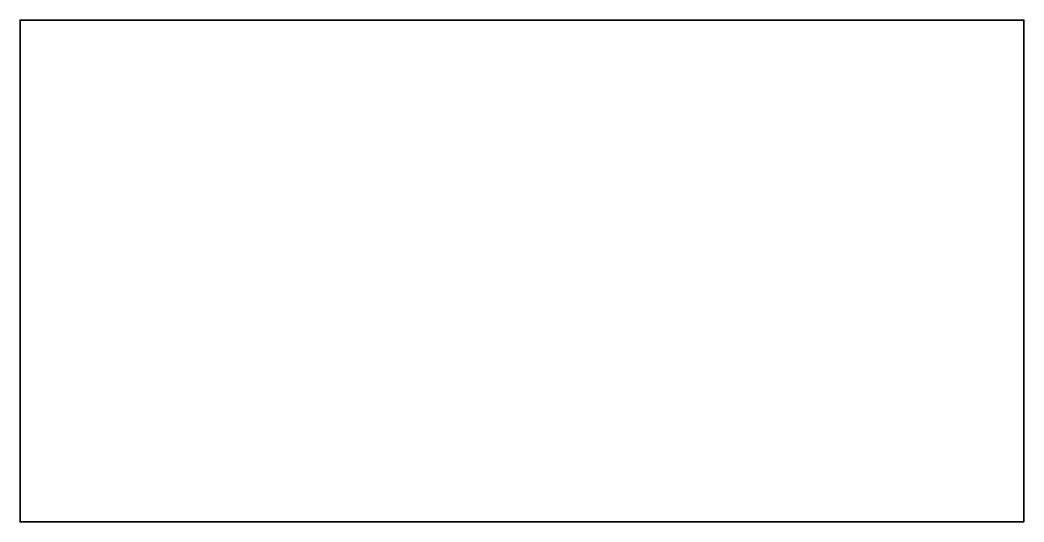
# Model space of a CAD drawing. Header units: inches. Extents: x 0 to 8, y 0 to 4.
import ezdxf

# ---------------------------------------------------------------- set-up
doc = ezdxf.new("R2010")
doc.units = ezdxf.units.IN
doc.header["$MEASUREMENT"] = 0
doc.layers.add('Layer 1', color=7, linetype='Continuous')

msp = doc.modelspace()

# ---------------------------------------------------------------- linework, layer by layer
at = {"layer": 'Layer 1', "color": 7, "lineweight": 35, "true_color": 0xffffff}
msp.add_lwpolyline([(8, 0), (0, 0), (0, 4), (8, 4), (8, 0)], dxfattribs=at)

doc.saveas('drawing.dxf')
